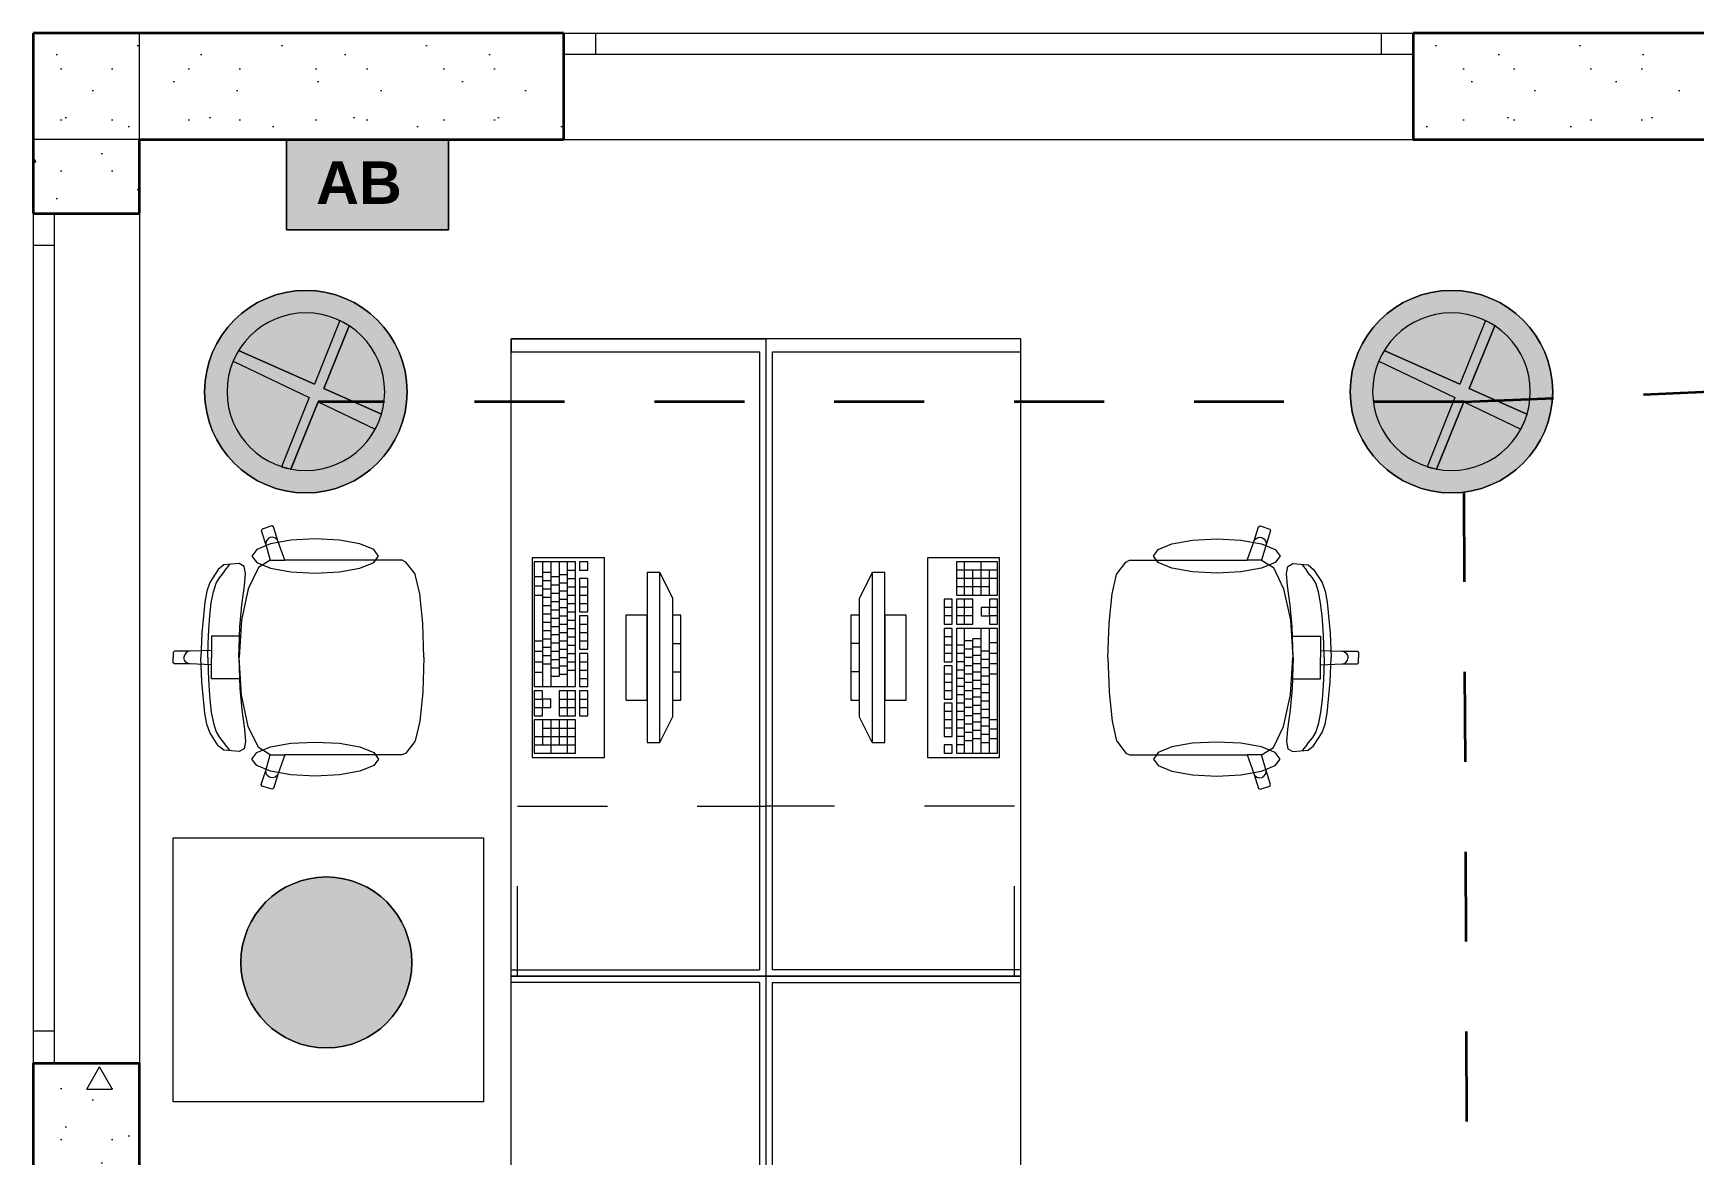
# Model space of a CAD drawing. Header units: millimetres. Extents: x -100675 to 28000, y -21133 to 42228.
# Drawn here: x -75366 to -71457, y 17305 to 19944 of the extents above; entities that cross this region are included whole.
import ezdxf

# ---------------------------------------------------------------- set-up
doc = ezdxf.new("R2010")
doc.units = ezdxf.units.MM
doc.header["$MEASUREMENT"] = 0
doc.linetypes.add('Dashed', pattern=[423.333333, 211.666667, -211.666667])
doc.linetypes.add('Wipeout_Contour', pattern=[1000, 0, -1000])
for name, color, linetype, lineweight in [('New_2D Drafting - General_Pen_No__1', 7, 'Continuous', 13), ('New_2D Drafting - General_Pen_No__2', 8, 'Continuous', 15), ('New_2D Drafting - General_Pen_No__52', 15, 'Continuous', 20), ('New_Annotation - Text_Pen_No__19', 255, 'Continuous', 0), ('New_ARCHICAD Windows_Pen_No__27', 7, 'Continuous', 35), ('New_Structural - Bearing_Pen_No__20', 1, 'Continuous', 0), ('New_Structural - Bearing_Pen_No__21', 7, 'Continuous', 35), ('New_Structural - Bearing_Pen_No__27', 7, 'Continuous', 35)]:
    doc.layers.add(name, color=color, linetype=linetype, lineweight=lineweight)
for name, color, linetype, lineweight, true_color in [('New_2D Drafting - General_Pen_No__82', 7, 'Continuous', 20, 0xaaaaaa), ('New_ARCHICAD Windows_Pen_No__23', 7, 'Continuous', 20, 0xff6600), ('New_ARCHICAD Windows_Pen_No__3', 7, 'Continuous', 18, 0xff6600), ('New_Interior - Furniture _Pen_No__4', 7, 'Continuous', 20, 0x029e21), ('New_Structural - Bearing_Pen_No__170', 7, 'Continuous', 13, 0x9f9f00), ('New_Structural - Bearing_Pen_No__61', 7, 'Continuous', 20, 0x6a6a6a), ('New_Structural - Bearing_Pen_No__89', 7, 'Continuous', 20, 0x71cebe)]:
    doc.layers.add(name, color=color, linetype=linetype, lineweight=lineweight, true_color=true_color)
for name, color, linetype in [('New_ARCHICAD Windows', 7, 'Continuous'), ('New_Interior - Furniture', 7, 'Continuous'), ('New_Structural - Bearing', 7, 'Continuous')]:
    doc.layers.add(name, color=color, linetype=linetype)
doc.styles.add('GENERATED_STYLE_2', font='arial.ttf')
doc.linetypes.add('Double Slash', pattern='A,0,[2,commercial building_1.Shx,S=15.679012,R=0,X=0,Y=0],-1975.555563,0', length=1975.555563)
pattern_1 = [(0, (0, 0), (0, 623.5383), [60, -300]), (0, (180, 311.8), (0, 623.5383), [60, -300]), (60, (0, 0), (-540, 311.769), [60, -300]), (60, (360, 0), (-540, 311.769), [60, -300]), (120, (60, 0), (540, 311.769), [60, -300]), (120, (420, 0), (540, 311.769), [60, -300]), (0, (0, 60), (0, 120), [0, -120, 0, -180]), (45, (60, 60), (-84.85282, 84.85282), [0, -90, 0, -150])]

# ---------------------------------------------------------------- blocks, each defined once
blk = doc.blocks.new('Slab_29', base_point=(-72027.7, 19339))
at = {"layer": 'New_Structural - Bearing_Pen_No__89', "color": 123, "linetype": 'Continuous', "lineweight": 20, "true_color": 0x71cebe, "flags": 128}
for points in [[(-72027.7, 19339, -1), (-72027.7, 18862.5, -1)], [(-72027.7, 19286.3, 1), (-72027.7, 18915.2, 1)]]:
    blk.add_lwpolyline(points, format="xyb", close=True, dxfattribs=at)
blk = doc.blocks.new('Slab_30', base_point=(-74724, 19339))
at = {"layer": 'New_Structural - Bearing_Pen_No__89', "color": 123, "linetype": 'Continuous', "lineweight": 20, "true_color": 0x71cebe, "flags": 128}
for points in [[(-74724, 19339, -1), (-74724, 18862.5, -1)], [(-74724, 19286.3, 1), (-74724, 18915.2, 1)]]:
    blk.add_lwpolyline(points, format="xyb", close=True, dxfattribs=at)
blk = doc.blocks.new('Window 24_2')
at = {"layer": 'New_ARCHICAD Windows_Pen_No__23', "color": 30, "linetype": 'Continuous', "lineweight": 20, "true_color": 0xff6600}
for p, q in [((-1000, 0), (-925, 0)), ((-925, 0), (-925, -50)), ((925, -50), (925, 0)), ((925, 0), (1000, 0)), ((-925, -50), (-1000, -50)), ((1000, -50), (925, -50))]:
    blk.add_line(p, q, dxfattribs=at)
at = {"layer": 'New_ARCHICAD Windows_Pen_No__27', "color": 7, "linetype": 'Continuous', "lineweight": 35}
for p, q in [((-1000, 0), (-1000, -50)), ((-1000, 0), (-1000, -50)), ((1000, 0), (1000, -50)), ((1000, 0), (1000, -50)), ((-1000, -50), (-1000, -250)), ((1000, -50), (1000, -250))]:
    blk.add_line(p, q, dxfattribs=at)
at = {"layer": 'New_ARCHICAD Windows_Pen_No__3', "color": 30, "linetype": 'Continuous', "lineweight": 18, "true_color": 0xff6600}
for p, q in [((-1000, 0), (1000, 0)), ((-925, 0), (925, 0)), ((925, -50), (-925, -50)), ((-1000, -250), (1000, -250))]:
    blk.add_line(p, q, dxfattribs=at)
blk = doc.blocks.new('Wall_28', base_point=(-75115.8, 14694.5))
at = {"color": 254, "linetype": 'Wipeout_Contour', "lineweight": 0, "ltscale": 311142.064153}
blk.add_wipeout([(-75365.8, 19520.4), (-75115.8, 19520.4), (-75115.8, 19944.5), (-75365.8, 19944.5)], dxfattribs=at).dxf.layer = 'New_Structural - Bearing'
at = {"color": 254, "linetype": 'Wipeout_Contour', "lineweight": 0, "ltscale": 308847.937465}
blk.add_wipeout([(-75115.8, 17520.4), (-75365.8, 17520.4), (-75365.8, 17148.5), (-75115.8, 17148.5)], dxfattribs=at).dxf.layer = 'New_Structural - Bearing'
at = {"layer": 'New_Structural - Bearing_Pen_No__170', "linetype": 'Continuous', "lineweight": 13, "true_color": 0x9f9f00}
h = blk.add_hatch(dxfattribs=at)
h.set_pattern_fill('Structural_Concrete', color=54, style=0, pattern_type=2)
h.set_pattern_definition(pattern_1)
h.paths.add_polyline_path([(-75365.8, 19520.4), (-75115.8, 19520.4), (-75115.8, 19944.5), (-75365.8, 19944.5)])
h = blk.add_hatch(dxfattribs=at)
h.set_pattern_fill('Structural_Concrete', color=54, style=0, pattern_type=2)
h.set_pattern_definition(pattern_1)
h.paths.add_polyline_path([(-75115.8, 17520.4), (-75365.8, 17520.4), (-75365.8, 17148.5), (-75115.8, 17148.5)])
at = {"layer": 'New_Structural - Bearing_Pen_No__27', "color": 7, "linetype": 'Continuous', "lineweight": 35}
for p, q in [((-75365.8, 19520.4), (-75315.8, 19520.4)), ((-75315.8, 19520.4), (-75115.8, 19520.4)), ((-75365.8, 17520.4), (-75315.8, 17520.4)), ((-75315.8, 17520.4), (-75115.8, 17520.4))]:
    blk.add_line(p, q, dxfattribs=at)
at = {"layer": 'New_Structural - Bearing_Pen_No__27', "color": 7, "linetype": 'Continuous', "lineweight": 35, "flags": 128}
for points in [[(-75115.8, 19944.5), (-75365.8, 19944.5)], [(-75365.8, 19944.5), (-75365.8, 19520.4)], [(-75115.8, 19520.4), (-75115.8, 19694.5)], [(-75365.8, 17520.4), (-75365.8, 17148.5)], [(-75115.8, 17148.5), (-75115.8, 17520.4)]]:
    blk.add_lwpolyline(points, dxfattribs=at)
at = {"layer": 'New_ARCHICAD Windows', "color": 21, "linetype": 'Continuous', "lineweight": 18, "true_color": 0xff9955, "xscale": -1, "zscale": 1000, "rotation": 90}
blk.add_blockref('Window 24_2', (-75365.8, 18520.4), dxfattribs=at)
blk = doc.blocks.new('Wall_29', base_point=(-75115.8, 19694.5))
at = {"color": 254, "linetype": 'Wipeout_Contour', "lineweight": 0, "ltscale": 308816.858328}
blk.add_wipeout([(-75115.8, 19944.5), (-75115.8, 19694.5), (-74117.6, 19694.5), (-74117.6, 19944.5)], dxfattribs=at).dxf.layer = 'New_Structural - Bearing'
at = {"color": 254, "linetype": 'Wipeout_Contour', "lineweight": 0, "ltscale": 297723.666144}
blk.add_wipeout([(-71369.4, 19944.5), (-72117.6, 19944.5), (-72117.6, 19694.5), (-71369.4, 19694.5)], dxfattribs=at).dxf.layer = 'New_Structural - Bearing'
at = {"layer": 'New_Structural - Bearing_Pen_No__170', "linetype": 'Continuous', "lineweight": 13, "true_color": 0x9f9f00}
h = blk.add_hatch(dxfattribs=at)
h.set_pattern_fill('Structural_Concrete', color=54, style=0, pattern_type=2)
h.set_pattern_definition(pattern_1)
h.paths.add_polyline_path([(-75115.8, 19944.5), (-75115.8, 19694.5), (-74117.6, 19694.5), (-74117.6, 19944.5)])
h = blk.add_hatch(dxfattribs=at)
h.set_pattern_fill('Structural_Concrete', color=54, style=0, pattern_type=2)
h.set_pattern_definition(pattern_1)
h.paths.add_polyline_path([(-71369.4, 19944.5), (-72117.6, 19944.5), (-72117.6, 19694.5), (-71369.4, 19694.5)])
at = {"layer": 'New_Structural - Bearing_Pen_No__27', "color": 7, "linetype": 'Continuous', "lineweight": 35}
for p, q in [((-74117.6, 19944.5), (-74117.6, 19894.5)), ((-72117.6, 19944.5), (-72117.6, 19894.5)), ((-74117.6, 19894.5), (-74117.6, 19694.5)), ((-72117.6, 19894.5), (-72117.6, 19694.5))]:
    blk.add_line(p, q, dxfattribs=at)
at = {"layer": 'New_Structural - Bearing_Pen_No__27', "color": 7, "linetype": 'Continuous', "lineweight": 35, "flags": 128}
for points in [[(-74117.6, 19944.5), (-75115.8, 19944.5)], [(-71119.4, 19944.5), (-72117.6, 19944.5)], [(-75115.8, 19694.5), (-74117.6, 19694.5)], [(-72117.6, 19694.5), (-71369.4, 19694.5)]]:
    blk.add_lwpolyline(points, dxfattribs=at)
at = {"layer": 'New_ARCHICAD Windows', "color": 21, "linetype": 'Continuous', "lineweight": 18, "true_color": 0xff9955, "zscale": 1000}
blk.add_blockref('Window 24_2', (-73117.6, 19944.5), dxfattribs=at)
blk = doc.blocks.new('Office Layout Linear 24')
at = {"layer": 'New_Interior - Furniture _Pen_No__4', "color": 104, "linetype": 'Continuous', "lineweight": 20, "true_color": 0x029e21}
for p, q in [((734.9, 1392), (737.9, 1395)), ((734.9, 1355.1), (734.9, 1392)), ((737.9, 1395), (750, 1395)), ((739.3, 1365.7), (744.2, 1368.9)), ((744.2, 1368.9), (750, 1370.1)), ((762.1, 1395), (750, 1395)), ((755.8, 1368.9), (750, 1370.1)), ((760.7, 1365.7), (755.8, 1368.9)), ((765.1, 1392), (762.1, 1395)), ((765.1, 1355.1), (765.1, 1392)), ((692.5, 1328.1), (750, 1330.2)), ((733.1, 1305.3), (734.9, 1355.1)), ((734.9, 1355.1), (736.1, 1360.8)), ((736.1, 1360.8), (739.3, 1365.7)), ((807.5, 1328.1), (750, 1330.2)), ((763.9, 1360.8), (760.7, 1365.7)), ((765.1, 1355.1), (763.9, 1360.8)), ((766.9, 1305.3), (765.1, 1355.1)), ((542.4, 1289), (573.5, 1309)), ((575.2, 1294.3), (562, 1286.6)), ((573.5, 1309), (593.4, 1316.3)), ((595.5, 1300.5), (575.2, 1294.3)), ((593.4, 1316.3), (619.3, 1321.1)), ((621.5, 1305.5), (595.5, 1300.5)), ((619.3, 1321.1), (692.5, 1328.1)), ((651.5, 1309.2), (621.5, 1305.5)), ((683.9, 1311.7), (651.5, 1309.2)), ((717.3, 1313.2), (683.9, 1311.7)), ((699.7, 1275.3), (699.7, 1305.3)), ((699.7, 1305.3), (733.1, 1305.3)), ((750, 1313.6), (717.3, 1313.2)), ((733.1, 1305.3), (750, 1305.3)), ((750, 1313.6), (782.7, 1313.2)), ((766.9, 1305.3), (750, 1305.3)), ((800.3, 1305.3), (766.9, 1305.3)), ((782.7, 1313.2), (816.1, 1311.7)), ((800.3, 1275.3), (800.3, 1305.3)), ((880.7, 1321.1), (807.5, 1328.1)), ((816.1, 1311.7), (848.5, 1309.2)), ((848.5, 1309.2), (878.5, 1305.5)), ((878.5, 1305.5), (904.5, 1300.5)), ((906.6, 1316.3), (880.7, 1321.1)), ((904.5, 1300.5), (924.8, 1294.3)), ((926.5, 1309), (906.6, 1316.3)), ((924.8, 1294.3), (938, 1286.6)), ((957.6, 1289), (926.5, 1309)), ((528.6, 1239.7), (531.9, 1275.8)), ((535, 1265.2), (531.2, 1262.6)), ((531.9, 1275.8), (542.4, 1289)), ((541.2, 1270.4), (535, 1265.2)), ((550.3, 1276.5), (541.2, 1270.4)), ((562, 1286.6), (550.3, 1276.5)), ((699.7, 1236.6), (699.7, 1275.3)), ((800.3, 1236.6), (800.3, 1275.3)), ((938, 1286.6), (949.7, 1276.5)), ((949.7, 1276.5), (958.8, 1270.4)), ((968.1, 1275.8), (957.6, 1289)), ((958.8, 1270.4), (965, 1265.2)), ((965, 1265.2), (968.8, 1262.6)), ((971.4, 1239.7), (968.1, 1275.8)), ((535.3, 1228.1), (528.6, 1239.7)), ((552.5, 1225.1), (535.3, 1228.1)), ((538.2, 1194.6), (587.9, 1218.4)), ((581.5, 1227.7), (552.5, 1225.1)), ((626.8, 1233.5), (581.5, 1227.7)), ((587.9, 1218.4), (662.3, 1234.2)), ((677.7, 1238.2), (626.8, 1233.5)), ((662.3, 1234.2), (699.7, 1236.6)), ((750, 1240.5), (677.7, 1238.2)), ((699.7, 1236.6), (750, 1239.8)), ((750, 1240.5), (822.3, 1238.2)), ((800.3, 1236.6), (750, 1239.8)), ((837.7, 1234.2), (800.3, 1236.6)), ((822.3, 1238.2), (873.2, 1233.5)), ((912.1, 1218.4), (837.7, 1234.2)), ((873.2, 1233.5), (918.5, 1227.7)), ((961.8, 1194.6), (912.1, 1218.4)), ((918.5, 1227.7), (947.5, 1225.1)), ((947.5, 1225.1), (964.7, 1228.1)), ((964.7, 1228.1), (971.4, 1239.7)), ((440, 1163.1), (447.5, 1185.9)), ((447.5, 1185.9), (451.3, 1187.8)), ((451.3, 1187.8), (486.7, 1176.4)), ((470.5, 1171.9), (475.2, 1175.5)), ((475.2, 1175.5), (480.8, 1177.1)), ((480.8, 1177.1), (486.7, 1176.4)), ((486.7, 1176.4), (520.8, 1166.7)), ((520.8, 1166.7), (538.2, 1194.6)), ((979.2, 1166.7), (961.8, 1194.6)), ((1013.3, 1176.4), (979.2, 1166.7)), ((1048.7, 1187.8), (1013.3, 1176.4)), ((1019.2, 1177.1), (1013.3, 1176.4)), ((1024.8, 1175.5), (1019.2, 1177.1)), ((1029.5, 1171.9), (1024.8, 1175.5)), ((1052.5, 1185.9), (1048.7, 1187.8)), ((1060, 1163.1), (1052.5, 1185.9)), ((441.9, 1159.4), (440, 1163.1)), ((477.4, 1148), (441.9, 1159.4)), ((467, 1161), (467.7, 1166.8)), ((468.6, 1155.4), (467, 1161)), ((467.7, 1166.8), (470.5, 1171.9)), ((472.2, 1150.8), (468.6, 1155.4)), ((477.4, 1148), (472.2, 1150.8)), ((520.7, 1132.3), (477.4, 1148)), ((520.7, 1166.5), (520.8, 1166.7)), ((520.7, 1166.5), (520.7, 1132.3)), ((979.3, 1166.5), (979.2, 1166.7)), ((979.3, 1166.5), (979.3, 1132.3)), ((979.3, 1132.3), (1022.6, 1148)), ((1022.6, 1148), (1058.1, 1159.4)), ((1022.6, 1148), (1027.8, 1150.8)), ((1027.8, 1150.8), (1031.4, 1155.4)), ((1032.3, 1166.8), (1029.5, 1171.9)), ((1031.4, 1155.4), (1033, 1161)), ((1033, 1161), (1032.3, 1166.8)), ((1058.1, 1159.4), (1060, 1163.1)), ((520.7, 923.2), (520.7, 1132.3)), ((979.3, 923.2), (979.3, 1132.3)), ((520.7, 887.1), (520.7, 923.2)), ((979.3, 887.1), (979.3, 923.2)), ((520.7, 856), (520.7, 887.1)), ((979.3, 856), (979.3, 887.1)), ((525.3, 847.4), (520.7, 856)), ((552.1, 826.3), (525.3, 847.4)), ((554.2, 825.4), (552.1, 826.3)), ((600.1, 814.7), (554.2, 825.4)), ((899.9, 814.7), (945.8, 825.4)), ((945.8, 825.4), (947.9, 826.3)), ((947.9, 826.3), (974.7, 847.4)), ((974.7, 847.4), (979.3, 856)), ((668.9, 807.6), (600.1, 814.7)), ((670, 807.5), (668.9, 807.6)), ((750, 805), (670, 807.5)), ((750, 805), (830, 807.5)), ((830, 807.5), (831.1, 807.6)), ((831.1, 807.6), (899.9, 814.7)), ((30, 600), (0, 600)), ((0, 600), (0, -600)), ((30, 15), (30, 600)), ((1515, 600), (1485, 600)), ((1485, 600), (1485, 15)), ((1515, 15), (1515, 600)), ((603.1, 545.2), (524.8, 545.2)), ((524.8, 545.2), (524.8, 448.2)), ((544.4, 545.2), (544.4, 448.2)), ((603.1, 525.8), (544.4, 525.8)), ((564, 545.2), (564, 448.2)), ((583.5, 525.8), (583.5, 448.2)), ((603.1, 448.2), (603.1, 545.2)), ((671.7, 545.2), (612.9, 545.2)), ((612.9, 545.2), (612.9, 525.8)), ((612.9, 525.8), (632.5, 525.8)), ((632.5, 545.2), (632.5, 525.8)), ((632.5, 525.8), (632.5, 506.4)), ((652.1, 525.8), (632.5, 525.8)), ((652.1, 545.2), (652.1, 525.8)), ((652.1, 506.4), (652.1, 525.8)), ((652.1, 525.8), (671.7, 525.8)), ((671.7, 525.8), (671.7, 545.2)), ((975.2, 545.2), (681.5, 545.2)), ((681.5, 545.2), (681.5, 448.2)), ((975.2, 525.8), (681.5, 525.8)), ((715.7, 545.2), (715.7, 525.8)), ((735.3, 525.8), (735.3, 506.4)), ((740.2, 545.2), (740.2, 525.8)), ((754.9, 525.8), (754.9, 506.4)), ((764.7, 545.2), (764.7, 525.8)), ((774.5, 525.8), (774.5, 506.4)), ((789.2, 545.2), (789.2, 525.8)), ((794.1, 525.8), (794.1, 506.4)), ((813.6, 525.8), (813.6, 506.4)), ((833.2, 525.8), (833.2, 506.4)), ((852.8, 525.8), (852.8, 506.4)), ((872.4, 525.8), (872.4, 506.4)), ((892, 525.8), (892, 506.4)), ((896.9, 545.2), (896.9, 525.8)), ((911.6, 525.8), (911.6, 506.4)), ((918.9, 545.2), (918.9, 525.8)), ((931.1, 525.8), (931.1, 506.4)), ((940.9, 545.2), (940.9, 525.8)), ((950.7, 525.8), (950.7, 506.4)), ((975.2, 448.2), (975.2, 545.2)), ((603.1, 506.4), (524.8, 506.4)), ((603.1, 487), (544.4, 487)), ((671.7, 487), (612.9, 487)), ((612.9, 487), (612.9, 448.2)), ((632.5, 506.4), (652.1, 506.4)), ((632.5, 487), (632.5, 448.2)), ((652.1, 487), (652.1, 448.2)), ((671.7, 448.2), (671.7, 487)), ((975.2, 506.4), (681.5, 506.4)), ((705.9, 506.4), (705.9, 487)), ((975.2, 487), (705.9, 487)), ((710.8, 487), (710.8, 467.6)), ((725.5, 506.4), (725.5, 487)), ((730.4, 487), (730.4, 467.6)), ((745.1, 506.4), (745.1, 487)), ((750, 487), (750, 467.6)), ((764.7, 506.4), (764.7, 487)), ((769.6, 487), (769.6, 467.6)), ((784.3, 506.4), (784.3, 487)), ((789.2, 487), (789.2, 467.6)), ((803.9, 506.4), (803.9, 487)), ((808.8, 487), (808.8, 467.6)), ((823.4, 506.4), (823.4, 487)), ((828.3, 487), (828.3, 467.6)), ((843, 506.4), (843, 487)), ((847.9, 487), (847.9, 467.6)), ((862.6, 506.4), (862.6, 487)), ((867.5, 487), (867.5, 467.6)), ((882.2, 506.4), (882.2, 487)), ((887.1, 487), (887.1, 467.6)), ((901.8, 506.4), (901.8, 487)), ((906.7, 487), (906.7, 467.6)), ((921.4, 506.4), (921.4, 487)), ((926.2, 487), (926.2, 467.6)), ((940.9, 506.4), (940.9, 487)), ((945.8, 487), (945.8, 467.6)), ((603.1, 467.6), (524.8, 467.6)), ((524.8, 448.2), (603.1, 448.2)), ((671.7, 467.6), (612.9, 467.6)), ((612.9, 448.2), (671.7, 448.2)), ((671.7, 438.5), (612.9, 438.5)), ((612.9, 438.5), (612.9, 419.1)), ((632.5, 438.5), (632.5, 419.1)), ((652.1, 438.5), (652.1, 419.1)), ((671.7, 419.1), (671.7, 438.5)), ((975.2, 467.6), (681.5, 467.6)), ((681.5, 448.2), (975.2, 448.2)), ((759.8, 438.5), (681.5, 438.5)), ((681.5, 438.5), (681.5, 419.1)), ((701, 438.5), (701, 419.1)), ((720.6, 467.6), (720.6, 448.2)), ((720.6, 438.5), (720.6, 419.1)), ((740.2, 467.6), (740.2, 448.2)), ((740.2, 438.5), (740.2, 419.1)), ((759.8, 467.6), (759.8, 448.2)), ((759.8, 419.1), (759.8, 438.5)), ((847.9, 438.5), (769.6, 438.5)), ((769.6, 438.5), (769.6, 419.1)), ((779.4, 467.6), (779.4, 448.2)), ((789.2, 438.5), (789.2, 419.1)), ((799, 467.6), (799, 448.2)), ((808.8, 438.5), (808.8, 419.1)), ((818.5, 467.6), (818.5, 448.2)), ((828.3, 438.5), (828.3, 419.1)), ((838.1, 467.6), (838.1, 448.2)), ((847.9, 419.1), (847.9, 438.5)), ((857.7, 467.6), (857.7, 448.2)), ((936, 438.5), (857.7, 438.5)), ((857.7, 438.5), (857.7, 419.1)), ((877.3, 467.6), (877.3, 448.2)), ((877.3, 438.5), (877.3, 419.1)), ((896.9, 467.6), (896.9, 448.2)), ((896.9, 438.5), (896.9, 419.1)), ((916.5, 467.6), (916.5, 448.2)), ((916.5, 438.5), (916.5, 419.1)), ((936, 467.6), (936, 448.2)), ((936, 419.1), (936, 438.5)), ((955.6, 467.6), (955.6, 448.2)), ((975.2, 438.5), (955.6, 438.5)), ((955.6, 438.5), (955.6, 419.1)), ((975.2, 419.1), (975.2, 438.5)), ((612.9, 419.1), (671.7, 419.1)), ((681.5, 419.1), (759.8, 419.1)), ((769.6, 419.1), (847.9, 419.1)), ((857.7, 419.1), (936, 419.1)), ((955.6, 419.1), (975.2, 419.1)), ((850, 330), (650, 330)), ((650, 330), (650, 280)), ((850, 280), (850, 330)), ((950, 280), (550, 280)), ((550, 280), (550, 250)), ((650, 280), (850, 280)), ((950, 250), (950, 280)), ((550, 250), (950, 250)), ((550, 250), (610, 220)), ((950, 250), (890, 220)), ((890, 220), (610, 220)), ((850, 220), (650, 220)), ((650, 220), (650, 200)), ((650, 200), (850, 200)), ((716.7, 220), (716.7, 200)), ((783.3, 220), (783.3, 200)), ((850, 200), (850, 220)), ((1485, 15), (30, 15)), ((2970, 15), (1515, 15)), ((30, -600), (30, -15)), ((30, -15), (1485, -15)), ((1485, -600), (1485, -15)), ((1515, -15), (2970, -15)), ((1515, -15), (1515, -600)), ((550, -250), (610, -220)), ((610, -220), (890, -220)), ((850, -200), (650, -200)), ((650, -200), (650, -220)), ((650, -220), (850, -220)), ((716.7, -220), (716.7, -200)), ((783.3, -220), (783.3, -200)), ((850, -220), (850, -200)), ((950, -250), (890, -220)), ((950, -250), (550, -250)), ((550, -250), (550, -280)), ((950, -280), (950, -250)), ((550, -280), (950, -280)), ((850, -280), (650, -280)), ((650, -280), (650, -330)), ((850, -330), (850, -280)), ((650, -330), (850, -330)), ((544.4, -419.1), (524.8, -419.1)), ((524.8, -419.1), (524.8, -438.5)), ((544.4, -438.5), (544.4, -419.1)), ((642.3, -419.1), (564, -419.1)), ((564, -419.1), (564, -438.5)), ((583.5, -438.5), (583.5, -419.1)), ((603.1, -438.5), (603.1, -419.1)), ((622.7, -438.5), (622.7, -419.1)), ((642.3, -438.5), (642.3, -419.1)), ((730.4, -419.1), (652.1, -419.1)), ((652.1, -419.1), (652.1, -438.5)), ((671.7, -438.5), (671.7, -419.1)), ((691.2, -438.5), (691.2, -419.1)), ((710.8, -438.5), (710.8, -419.1)), ((730.4, -438.5), (730.4, -419.1)), ((818.5, -419.1), (740.2, -419.1)), ((740.2, -419.1), (740.2, -438.5)), ((759.8, -438.5), (759.8, -419.1)), ((779.4, -438.5), (779.4, -419.1)), ((799, -438.5), (799, -419.1)), ((818.5, -438.5), (818.5, -419.1)), ((887.1, -419.1), (828.3, -419.1)), ((828.3, -419.1), (828.3, -438.5)), ((847.9, -438.5), (847.9, -419.1)), ((867.5, -438.5), (867.5, -419.1)), ((887.1, -438.5), (887.1, -419.1)), ((524.8, -438.5), (544.4, -438.5)), ((818.5, -448.2), (524.8, -448.2)), ((524.8, -448.2), (524.8, -545.2)), ((524.8, -467.6), (818.5, -467.6)), ((544.4, -467.6), (544.4, -448.2)), ((554.2, -487), (554.2, -467.6)), ((564, -438.5), (642.3, -438.5)), ((564, -467.6), (564, -448.2)), ((573.8, -487), (573.8, -467.6)), ((583.5, -467.6), (583.5, -448.2)), ((593.3, -487), (593.3, -467.6)), ((603.1, -467.6), (603.1, -448.2)), ((612.9, -487), (612.9, -467.6)), ((622.7, -467.6), (622.7, -448.2)), ((632.5, -487), (632.5, -467.6)), ((642.3, -467.6), (642.3, -448.2)), ((652.1, -438.5), (730.4, -438.5)), ((652.1, -487), (652.1, -467.6)), ((661.9, -467.6), (661.9, -448.2)), ((671.7, -487), (671.7, -467.6)), ((681.5, -467.6), (681.5, -448.2)), ((691.2, -487), (691.2, -467.6)), ((701, -467.6), (701, -448.2)), ((710.8, -487), (710.8, -467.6)), ((720.6, -467.6), (720.6, -448.2)), ((730.4, -487), (730.4, -467.6)), ((740.2, -438.5), (818.5, -438.5)), ((740.2, -467.6), (740.2, -448.2)), ((750, -487), (750, -467.6)), ((759.8, -467.6), (759.8, -448.2)), ((769.6, -487), (769.6, -467.6)), ((779.4, -467.6), (779.4, -448.2)), ((789.2, -487), (789.2, -467.6)), ((818.5, -545.2), (818.5, -448.2)), ((828.3, -438.5), (887.1, -438.5)), ((887.1, -448.2), (828.3, -448.2)), ((828.3, -448.2), (828.3, -487)), ((828.3, -467.6), (887.1, -467.6)), ((847.9, -487), (847.9, -448.2)), ((867.5, -487), (867.5, -448.2)), ((887.1, -487), (887.1, -448.2)), ((975.2, -448.2), (896.9, -448.2)), ((896.9, -448.2), (896.9, -545.2)), ((896.9, -467.6), (975.2, -467.6)), ((916.5, -525.8), (916.5, -448.2)), ((936, -545.2), (936, -448.2)), ((955.6, -545.2), (955.6, -448.2)), ((975.2, -545.2), (975.2, -448.2)), ((524.8, -487), (794.1, -487)), ((524.8, -506.4), (818.5, -506.4)), ((549.3, -525.8), (549.3, -506.4)), ((559.1, -506.4), (559.1, -487)), ((568.9, -525.8), (568.9, -506.4)), ((578.6, -506.4), (578.6, -487)), ((588.4, -525.8), (588.4, -506.4)), ((598.2, -506.4), (598.2, -487)), ((608, -525.8), (608, -506.4)), ((617.8, -506.4), (617.8, -487)), ((627.6, -525.8), (627.6, -506.4)), ((637.4, -506.4), (637.4, -487)), ((647.2, -525.8), (647.2, -506.4)), ((657, -506.4), (657, -487)), ((666.8, -525.8), (666.8, -506.4)), ((676.6, -506.4), (676.6, -487)), ((686.4, -525.8), (686.4, -506.4)), ((696.1, -506.4), (696.1, -487)), ((705.9, -525.8), (705.9, -506.4)), ((715.7, -506.4), (715.7, -487)), ((725.5, -525.8), (725.5, -506.4)), ((735.3, -506.4), (735.3, -487)), ((745.1, -525.8), (745.1, -506.4)), ((754.9, -506.4), (754.9, -487)), ((764.7, -525.8), (764.7, -506.4)), ((774.5, -506.4), (774.5, -487)), ((794.1, -506.4), (794.1, -487)), ((828.3, -487), (887.1, -487)), ((867.5, -506.4), (847.9, -506.4)), ((847.9, -506.4), (847.9, -525.8)), ((867.5, -525.8), (867.5, -506.4)), ((896.9, -487), (955.6, -487)), ((896.9, -506.4), (975.2, -506.4)), ((524.8, -525.8), (818.5, -525.8)), ((524.8, -545.2), (818.5, -545.2)), ((559.1, -545.2), (559.1, -525.8)), ((581.1, -545.2), (581.1, -525.8)), ((603.1, -545.2), (603.1, -525.8)), ((710.8, -545.2), (710.8, -525.8)), ((735.3, -545.2), (735.3, -525.8)), ((759.8, -545.2), (759.8, -525.8)), ((784.3, -545.2), (784.3, -525.8)), ((847.9, -525.8), (828.3, -525.8)), ((828.3, -525.8), (828.3, -545.2)), ((828.3, -545.2), (887.1, -545.2)), ((847.9, -545.2), (847.9, -525.8)), ((847.9, -525.8), (867.5, -525.8)), ((887.1, -525.8), (867.5, -525.8)), ((867.5, -545.2), (867.5, -525.8)), ((887.1, -545.2), (887.1, -525.8)), ((896.9, -525.8), (955.6, -525.8)), ((896.9, -545.2), (975.2, -545.2)), ((0, -600), (30, -600)), ((1515, -600), (1485, -600)), ((600.1, -814.7), (554.2, -825.4)), ((668.9, -807.6), (600.1, -814.7)), ((670, -807.5), (668.9, -807.6)), ((750, -805), (670, -807.5)), ((750, -805), (830, -807.5)), ((830, -807.5), (831.1, -807.6)), ((831.1, -807.6), (899.9, -814.7)), ((899.9, -814.7), (945.8, -825.4)), ((525.3, -847.4), (520.7, -856)), ((520.7, -856), (520.7, -887.1)), ((552.1, -826.3), (525.3, -847.4)), ((554.2, -825.4), (552.1, -826.3)), ((945.8, -825.4), (947.9, -826.3)), ((947.9, -826.3), (974.7, -847.4)), ((974.7, -847.4), (979.3, -856)), ((979.3, -856), (979.3, -887.1)), ((520.7, -887.1), (520.7, -923.2)), ((979.3, -887.1), (979.3, -923.2)), ((520.7, -923.2), (520.7, -1132.3)), ((979.3, -923.2), (979.3, -1132.3)), ((520.7, -1132.3), (477.4, -1148)), ((520.7, -1166.5), (520.7, -1132.3)), ((979.3, -1166.5), (979.3, -1132.3)), ((979.3, -1132.3), (1022.6, -1148)), ((441.9, -1159.4), (440, -1163.1)), ((440, -1163.1), (447.5, -1185.9)), ((477.4, -1148), (441.9, -1159.4)), ((468.6, -1155.4), (467, -1161)), ((467, -1161), (467.7, -1166.8)), ((467.7, -1166.8), (470.5, -1171.9)), ((472.2, -1150.8), (468.6, -1155.4)), ((470.5, -1171.9), (475.2, -1175.5)), ((477.4, -1148), (472.2, -1150.8)), ((486.7, -1176.4), (520.8, -1166.7)), ((520.7, -1166.5), (520.8, -1166.7)), ((520.8, -1166.7), (538.2, -1194.6)), ((979.2, -1166.7), (961.8, -1194.6)), ((979.3, -1166.5), (979.2, -1166.7)), ((1013.3, -1176.4), (979.2, -1166.7)), ((1022.6, -1148), (1027.8, -1150.8)), ((1022.6, -1148), (1058.1, -1159.4)), ((1029.5, -1171.9), (1024.8, -1175.5)), ((1027.8, -1150.8), (1031.4, -1155.4)), ((1032.3, -1166.8), (1029.5, -1171.9)), ((1031.4, -1155.4), (1033, -1161)), ((1033, -1161), (1032.3, -1166.8)), ((1060, -1163.1), (1052.5, -1185.9)), ((1058.1, -1159.4), (1060, -1163.1)), ((447.5, -1185.9), (451.3, -1187.8)), ((451.3, -1187.8), (486.7, -1176.4)), ((475.2, -1175.5), (480.8, -1177.1)), ((480.8, -1177.1), (486.7, -1176.4)), ((538.2, -1194.6), (587.9, -1218.4)), ((961.8, -1194.6), (912.1, -1218.4)), ((1019.2, -1177.1), (1013.3, -1176.4)), ((1048.7, -1187.8), (1013.3, -1176.4)), ((1024.8, -1175.5), (1019.2, -1177.1)), ((1052.5, -1185.9), (1048.7, -1187.8)), ((535.3, -1228.1), (528.6, -1239.7)), ((528.6, -1239.7), (531.9, -1275.8)), ((552.5, -1225.1), (535.3, -1228.1)), ((581.5, -1227.7), (552.5, -1225.1)), ((626.8, -1233.5), (581.5, -1227.7)), ((587.9, -1218.4), (662.3, -1234.2)), ((677.7, -1238.2), (626.8, -1233.5)), ((662.3, -1234.2), (699.7, -1236.6)), ((750, -1240.5), (677.7, -1238.2)), ((699.7, -1236.6), (750, -1239.8)), ((699.7, -1236.6), (699.7, -1275.3)), ((800.3, -1236.6), (750, -1239.8)), ((750, -1240.5), (822.3, -1238.2)), ((837.7, -1234.2), (800.3, -1236.6)), ((800.3, -1236.6), (800.3, -1275.3)), ((822.3, -1238.2), (873.2, -1233.5)), ((912.1, -1218.4), (837.7, -1234.2)), ((873.2, -1233.5), (918.5, -1227.7)), ((918.5, -1227.7), (947.5, -1225.1)), ((947.5, -1225.1), (964.7, -1228.1)), ((964.7, -1228.1), (971.4, -1239.7)), ((971.4, -1239.7), (968.1, -1275.8)), ((535, -1265.2), (531.2, -1262.6)), ((531.9, -1275.8), (542.4, -1289)), ((541.2, -1270.4), (535, -1265.2)), ((550.3, -1276.5), (541.2, -1270.4)), ((542.4, -1289), (573.5, -1309)), ((562, -1286.6), (550.3, -1276.5)), ((575.2, -1294.3), (562, -1286.6)), ((699.7, -1275.3), (699.7, -1305.3)), ((800.3, -1275.3), (800.3, -1305.3)), ((924.8, -1294.3), (938, -1286.6)), ((957.6, -1289), (926.5, -1309)), ((938, -1286.6), (949.7, -1276.5)), ((949.7, -1276.5), (958.8, -1270.4)), ((968.1, -1275.8), (957.6, -1289)), ((958.8, -1270.4), (965, -1265.2)), ((965, -1265.2), (968.8, -1262.6)), ((573.5, -1309), (593.4, -1316.3)), ((595.5, -1300.5), (575.2, -1294.3)), ((593.4, -1316.3), (619.3, -1321.1)), ((621.5, -1305.5), (595.5, -1300.5)), ((619.3, -1321.1), (692.5, -1328.1)), ((651.5, -1309.2), (621.5, -1305.5)), ((683.9, -1311.7), (651.5, -1309.2)), ((717.3, -1313.2), (683.9, -1311.7)), ((692.5, -1328.1), (750, -1330.2)), ((699.7, -1305.3), (733.1, -1305.3)), ((750, -1313.6), (717.3, -1313.2)), ((733.1, -1305.3), (750, -1305.3)), ((733.1, -1305.3), (734.9, -1355.1)), ((766.9, -1305.3), (750, -1305.3)), ((750, -1313.6), (782.7, -1313.2)), ((807.5, -1328.1), (750, -1330.2)), ((766.9, -1305.3), (765.1, -1355.1)), ((800.3, -1305.3), (766.9, -1305.3)), ((782.7, -1313.2), (816.1, -1311.7)), ((880.7, -1321.1), (807.5, -1328.1)), ((816.1, -1311.7), (848.5, -1309.2)), ((848.5, -1309.2), (878.5, -1305.5)), ((878.5, -1305.5), (904.5, -1300.5)), ((906.6, -1316.3), (880.7, -1321.1)), ((904.5, -1300.5), (924.8, -1294.3)), ((926.5, -1309), (906.6, -1316.3)), ((734.9, -1355.1), (736.1, -1360.8)), ((734.9, -1355.1), (734.9, -1392)), ((736.1, -1360.8), (739.3, -1365.7)), ((739.3, -1365.7), (744.2, -1368.9)), ((760.7, -1365.7), (755.8, -1368.9)), ((763.9, -1360.8), (760.7, -1365.7)), ((765.1, -1355.1), (763.9, -1360.8)), ((765.1, -1355.1), (765.1, -1392)), ((734.9, -1392), (737.9, -1395)), ((737.9, -1395), (750, -1395)), ((744.2, -1368.9), (750, -1370.1)), ((755.8, -1368.9), (750, -1370.1)), ((762.1, -1395), (750, -1395)), ((765.1, -1392), (762.1, -1395))]:
    blk.add_line(p, q, dxfattribs=at)
at = {"layer": 'New_Interior - Furniture _Pen_No__4', "color": 104, "linetype": 'Dashed', "lineweight": 20, "true_color": 0x029e21}
for p, q in [((1500, 585), (1100, 585)), ((1100, 585), (1100, 0)), ((1100, -585), (1100, 0)), ((1500, -585), (1100, -585))]:
    blk.add_line(p, q, dxfattribs=at)
at = {"layer": 'New_Interior - Furniture _Pen_No__4', "color": 104, "linetype": 'Continuous', "lineweight": 20, "true_color": 0x029e21, "flags": 128}
for points in [[(470.7, 1060.9), (473.8, 1118), (482.5, 1166.3), (495.6, 1198.6), (511, 1210), (526.4, 1198.6), (539.5, 1166.3), (548.2, 1118), (551.2, 1060.9), (548.2, 1003.9), (539.5, 955.6), (526.4, 923.3), (511, 911.9), (495.6, 923.3), (482.5, 955.6), (473.8, 1003.9)], [(1029.3, 1060.9), (1026.2, 1118), (1017.5, 1166.3), (1004.4, 1198.6), (989, 1210), (973.6, 1198.6), (960.5, 1166.3), (951.8, 1118), (948.8, 1060.9), (951.8, 1003.9), (960.5, 955.6), (973.6, 923.3), (989, 911.9), (1004.4, 923.3), (1017.5, 955.6), (1026.2, 1003.9)], [(0, 0), (1500, 0), (1500, 600), (0, 600)], [(1500, 0), (3000, 0), (3000, 600), (1500, 600)], [(985, 380), (985, 550), (515, 550), (515, 380)], [(0, 0), (1500, 0), (1500, -600), (0, -600)], [(1500, 0), (3000, 0), (3000, -600), (1500, -600)], [(515, -380), (515, -550), (985, -550), (985, -380)], [(470.7, -1060.9), (473.8, -1118), (482.5, -1166.3), (495.6, -1198.6), (511, -1210), (526.4, -1198.6), (539.5, -1166.3), (548.2, -1118), (551.2, -1060.9), (548.2, -1003.9), (539.5, -955.6), (526.4, -923.3), (511, -911.9), (495.6, -923.3), (482.5, -955.6), (473.8, -1003.9)], [(1029.3, -1060.9), (1026.2, -1118), (1017.5, -1166.3), (1004.4, -1198.6), (989, -1210), (973.6, -1198.6), (960.5, -1166.3), (951.8, -1118), (948.8, -1060.9), (951.8, -1003.9), (960.5, -955.6), (973.6, -923.3), (989, -911.9), (1004.4, -923.3), (1017.5, -955.6), (1026.2, -1003.9)]]:
    blk.add_lwpolyline(points, close=True, dxfattribs=at)

msp = doc.modelspace()

# ---------------------------------------------------------------- hatches: boundary and pattern name
at = {"layer": 'New_2D Drafting - General_Pen_No__52', "linetype": 'Continuous', "lineweight": 20}
for points in [[(-74388.5, 19481.8), (-74388.5, 19694.5), (-74769.5, 19694.5), (-74769.5, 19481.8)], [(-74474.7, 17757.3, 1), (-74877.1, 17757.3, 1)]]:
    msp.add_hatch(color=15, dxfattribs=at).paths.add_polyline_path(points)
at = {"layer": 'New_2D Drafting - General_Pen_No__82', "linetype": 'Continuous', "lineweight": 20, "true_color": 0xaaaaaa}
for points in [[(-74724, 19339, 1), (-74724, 18862.5, 1)], [(-72027.7, 19339, 1), (-72027.7, 18862.5, 1)], [(-74546.1, 19048), (-74681.9, 19108.4), (-74622, 19255.7, 0.034067), (-74644, 19268.1), (-74703.8, 19118.1), (-74882.3, 19197.5, 0.037873), (-74895.1, 19172.5), (-74716.3, 19086.8), (-74781.2, 18924.2, 0.030742), (-74759.1, 18918.6), (-74694.9, 19076.5), (-74560.9, 19012.3, 0.052198)], [(-71849.9, 19048), (-71985.7, 19108.4), (-71925.8, 19255.7, 0.034067), (-71947.8, 19268.1), (-72007.6, 19118.1), (-72186, 19197.5, 0.037873), (-72198.8, 19172.5), (-72020.1, 19086.8), (-72084.9, 18924.2, 0.030742), (-72062.8, 18918.6), (-71998.6, 19076.5), (-71864.6, 19012.3, 0.052198)]]:
    msp.add_hatch(color=253, dxfattribs=at).paths.add_polyline_path(points)

# ---------------------------------------------------------------- linework, layer by layer
at = {"layer": 'New_2D Drafting - General_Pen_No__1', "color": 7, "linetype": 'Continuous', "lineweight": 13, "flags": 128}
msp.add_lwpolyline([(-74388.5, 19481.8), (-74388.5, 19694.5), (-74769.5, 19694.5), (-74769.5, 19481.8)], close=True, dxfattribs=at)
msp.add_lwpolyline([(-74474.7, 17757.3, 1), (-74877.1, 17757.3, 1)], format="xyb", close=True, dxfattribs=at)
at = {"layer": 'New_2D Drafting - General_Pen_No__2', "color": 8, "linetype": 'Continuous', "lineweight": 15, "flags": 128}
for points in [[(-74724, 19339, 1), (-74724, 18862.5, 1)], [(-72027.7, 19339, 1), (-72027.7, 18862.5, 1)], [(-74724, 18915.2, 1), (-74724, 19286.3, 1)], [(-74724, 19286.3, 1), (-74724, 18915.2, 1)], [(-72027.7, 18915.2, 1), (-72027.7, 19286.3, 1)], [(-72027.7, 19286.3, 1), (-72027.7, 18915.2, 1)], [(-74546.1, 19048), (-74681.9, 19108.4), (-74622, 19255.7, 0.034067), (-74644, 19268.1), (-74703.8, 19118.1), (-74882.3, 19197.5, 0.037873), (-74895.1, 19172.5), (-74716.3, 19086.8), (-74781.2, 18924.2, 0.030742), (-74759.1, 18918.6), (-74694.9, 19076.5), (-74560.9, 19012.3, 0.052198)], [(-71849.9, 19048), (-71985.7, 19108.4), (-71925.8, 19255.7, 0.034067), (-71947.8, 19268.1), (-72007.6, 19118.1), (-72186, 19197.5, 0.037873), (-72198.8, 19172.5), (-72020.1, 19086.8), (-72084.9, 18924.2, 0.030742), (-72062.8, 18918.6), (-71998.6, 19076.5), (-71864.6, 19012.3, 0.052198)]]:
    msp.add_lwpolyline(points, format="xyb", close=True, dxfattribs=at)
at = {"layer": 'New_Structural - Bearing_Pen_No__20', "color": 1, "linetype": 'Continuous', "lineweight": 0}
msp.add_line((-74388.5, 19481.8), (-74769.5, 19481.8), dxfattribs=at)
at = {"layer": 'New_Structural - Bearing_Pen_No__20', "color": 1, "linetype": 'Double Slash', "lineweight": 0}
for p, q in [((-75036.5, 18050.2), (-74306.2, 18050.2)), ((-75036.5, 17428.9), (-75036.5, 18050.2)), ((-74306.2, 18050.2), (-74306.2, 17428.9)), ((-74306.2, 17428.9), (-75036.5, 17428.9))]:
    msp.add_line(p, q, dxfattribs=at)
msp.add_circle((-74675.9, 17757.3), 201.2, dxfattribs=at)
at = {"layer": 'New_Structural - Bearing_Pen_No__21', "color": 7, "linetype": 'Dashed', "lineweight": 35}
for p, q in [((-71998.6, 19076.5), (-69218.7, 19194.5)), ((-71998.6, 19076.5), (-74694.9, 19076.5)), ((-71985.7, 16113), (-71998.6, 19076.5))]:
    msp.add_line(p, q, dxfattribs=at)
at = {"layer": 'New_Structural - Bearing_Pen_No__61', "color": 251, "linetype": 'Continuous', "lineweight": 20, "true_color": 0x6a6a6a}
for p, q in [((-74644, 19268.1), (-74703.8, 19118.1)), ((-74622, 19255.7), (-74681.9, 19108.4)), ((-71947.8, 19268.1), (-72007.6, 19118.1)), ((-71925.8, 19255.7), (-71985.7, 19108.4)), ((-74882.3, 19197.5), (-74703.8, 19118.1)), ((-72186, 19197.5), (-72007.6, 19118.1)), ((-74895.1, 19172.5), (-74716.3, 19086.8)), ((-72198.8, 19172.5), (-72020.1, 19086.8)), ((-74716.3, 19086.8), (-74781.2, 18924.2)), ((-74694.9, 19076.5), (-74759.1, 18918.6)), ((-74694.9, 19076.5), (-74560.9, 19012.3)), ((-74681.9, 19108.4), (-74546.1, 19048)), ((-72020.1, 19086.8), (-72084.9, 18924.2)), ((-71998.6, 19076.5), (-72062.8, 18918.6)), ((-71998.6, 19076.5), (-71864.6, 19012.3)), ((-71985.7, 19108.4), (-71849.9, 19048))]:
    msp.add_line(p, q, dxfattribs=at)

# ---------------------------------------------------------------- block references
at = {"layer": 'New_Interior - Furniture', "color": 104, "linetype": 'Continuous', "lineweight": 20, "true_color": 0x029e21, "zscale": 1000, "rotation": 270}
msp.add_blockref('Office Layout Linear 24', (-73641.1, 19224.9), dxfattribs=at)
at = {"layer": 'New_Structural - Bearing', "color": 7, "lineweight": 35}
msp.add_blockref('Wall_28', (-75115.8, 14694.5), dxfattribs=at)
at = {"layer": 'New_Structural - Bearing', "color": 123, "linetype": 'Continuous', "lineweight": 20, "true_color": 0x71cebe}
for name, p in [('Slab_30', (-74724, 19339)), ('Slab_29', (-72027.7, 19339))]:
    msp.add_blockref(name, p, dxfattribs=at)

# ---------------------------------------------------------------- texts
at = {"layer": 'New_Annotation - Text_Pen_No__19', "color": 255, "linetype": 'Continuous', "lineweight": 0, "insert": (-74599.1, 19642.7), "char_height": 100, "attachment_point": 2, "style": 'GENERATED_STYLE_2'}
msp.add_mtext('\\A1;{\\pqc;\\fArial|b1|i0|c0|p34;AB}', dxfattribs=at)

# ---------------------------------------------------------------- next in the draw order: block references
at = {"layer": 'New_Structural - Bearing', "color": 7, "lineweight": 35}
msp.add_blockref('Wall_29', (-75115.8, 19694.5), dxfattribs=at)

# ---------------------------------------------------------------- next in the draw order: linework, layer by layer
at = {"layer": 'New_Structural - Bearing_Pen_No__20', "color": 1, "linetype": 'Continuous', "lineweight": 0}
for p, q in [((-74769.5, 19694.5), (-74388.5, 19694.5)), ((-74769.5, 19481.8), (-74769.5, 19694.5)), ((-74388.5, 19694.5), (-74388.5, 19481.8))]:
    msp.add_line(p, q, dxfattribs=at)
at = {"layer": 'New_Structural - Bearing_Pen_No__61', "color": 251, "linetype": 'Continuous', "lineweight": 20, "true_color": 0x6a6a6a}
for p, q in [((-74995.7, 19944.5), (-75365.8, 19944.5)), ((-75115.8, 19601.6), (-75115.8, 19944.5)), ((-74805.9, 19694.5), (-75365.8, 19694.5))]:
    msp.add_line(p, q, dxfattribs=at)

doc.saveas('drawing.dxf')
